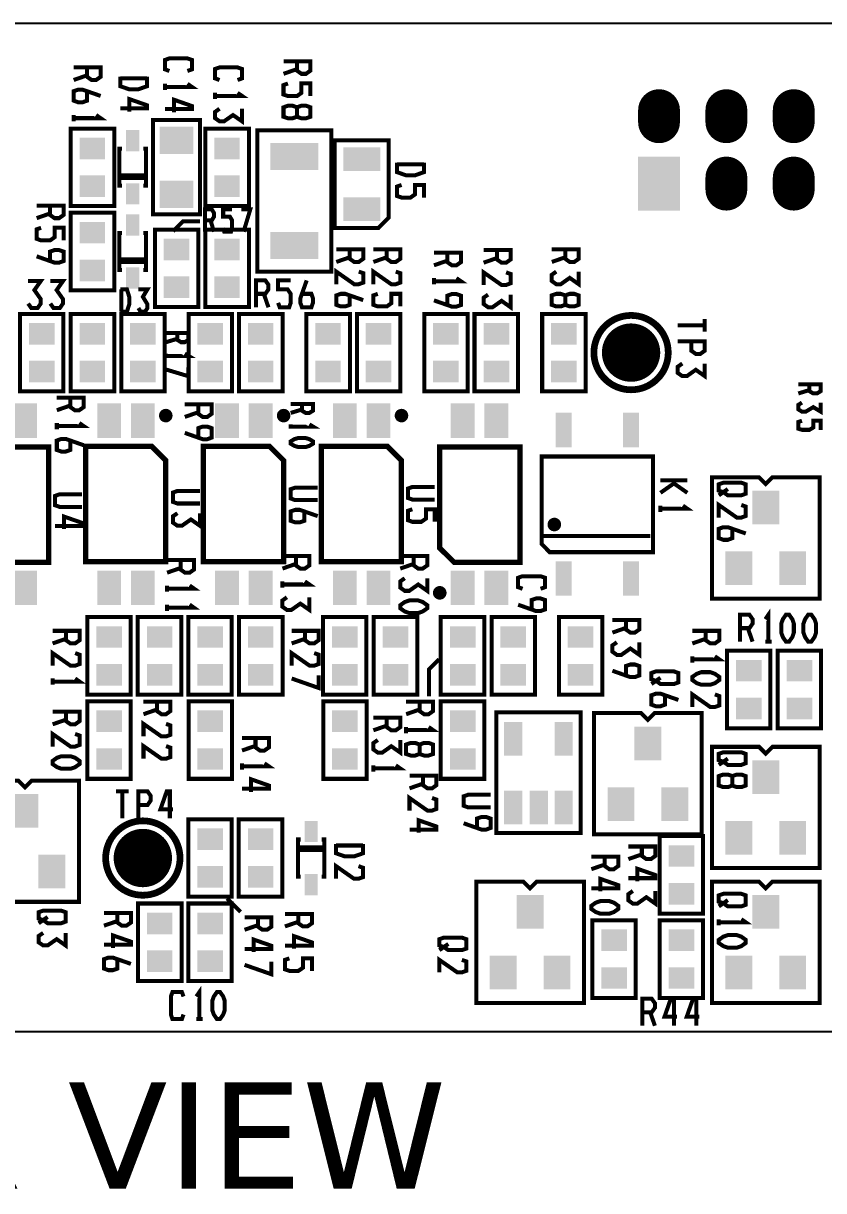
# Model space of a CAD drawing. Extents: x 40 to 180, y 103 to 200.
# Drawn here: x 117.22 to 147.41, y 156.45 to 200.45 of the extents above; entities that cross this region are included whole.
import ezdxf

# ---------------------------------------------------------------- set-up
doc = ezdxf.new("R2010")
doc.units = 0
doc.header["$MEASUREMENT"] = 0
doc.layers.get('0').update_dxf_attribs({"linetype": 'CONTINUOUS'})
for name, color, linetype in [('25-334-1_DRL', 1, 'CONTINUOUS'), ('25-335-0_DRD', 7, 'CONTINUOUS'), ('25-335-0_SMT', 253, 'CONTINUOUS'), ('25-335-0_SST', 1, 'CONTINUOUS')]:
    doc.layers.add(name, color=color, linetype=linetype)
doc.styles.get("Standard").update_dxf_attribs({"font": 'verdana.ttf', "height": 4})

# ---------------------------------------------------------------- blocks, each defined once
blk = doc.blocks.new('RECTANGLE_2')
blk.add_solid([(0.4826, 0.4064), (0.4826, -0.4064), (-0.4826, 0.4064), (-0.4826, -0.4064)])
blk = doc.blocks.new('RECTANGLE_6')
blk.add_solid([(0.63627, 0.51308), (0.63627, -0.51308), (-0.63627, 0.51308), (-0.63627, -0.51308)])
blk = doc.blocks.new('RECTANGLE_9')
blk.add_solid([(0.25019, 0.40005), (0.25019, -0.40005), (-0.25019, 0.40005), (-0.25019, -0.40005)])
blk = doc.blocks.new('RECTANGLE_10')
blk.add_solid([(0.6985, 0.4445), (0.6985, -0.4445), (-0.6985, 0.4445), (-0.6985, -0.4445)])
blk = doc.blocks.new('OBLONG_13')
at = {"const_width": 1.5748}
blk.add_lwpolyline([(0, 0.2286), (0, -0.2286)], dxfattribs=at)
at = {"const_width": 0.7874}
for points in [[(-0.3937, 0.2286, 1), (0.3937, 0.2286, 1)], [(-0.3937, -0.2286, 1), (0.3937, -0.2286, 1)]]:
    blk.add_lwpolyline(points, format="xyb", close=True, dxfattribs=at)
blk = doc.blocks.new('RECTANGLE_14')
blk.add_solid([(0.7874, 1.016), (0.7874, -1.016), (-0.7874, 1.016), (-0.7874, -1.016)])
blk = doc.blocks.new('RECTANGLE_15')
blk.add_solid([(0.29972, 0.65024), (0.29972, -0.65024), (-0.29972, 0.65024), (-0.29972, -0.65024)])
blk = doc.blocks.new('RECTANGLE_17')
blk.add_solid([(0.508, 0.635), (0.508, -0.635), (-0.508, 0.635), (-0.508, -0.635)])
blk = doc.blocks.new('RECTANGLE_18')
blk.add_solid([(0.9017, 0.508), (0.9017, -0.508), (-0.9017, 0.508), (-0.9017, -0.508)])
blk = doc.blocks.new('ROUND_19')
at = {"const_width": 1.09982}
blk.add_lwpolyline([(-0.54991, 0, 1), (0.54991, 0, 1)], format="xyb", close=True, dxfattribs=at)
blk = doc.blocks.new('RECTANGLE_21')
blk.add_solid([(0.44958, 0.65024), (0.44958, -0.65024), (-0.44958, 0.65024), (-0.44958, -0.65024)])
blk = doc.blocks.new('RECTANGLE_26')
blk.add_solid([(0.3429, 0.635), (0.3429, -0.635), (-0.3429, 0.635), (-0.3429, -0.635)])

msp = doc.modelspace()

# ---------------------------------------------------------------- linework, layer by layer
at = {"layer": '25-335-0_DRD'}
for p, q in [((180.259, 200.451), (40.259, 200.451)), ((40.259, 162.45), (180.259, 162.45))]:
    msp.add_line(p, q, dxfattribs=at)
at = {"layer": '25-335-0_SST'}
for points, const_width in [([(122.733, 198.655), (122.565, 198.716), (122.565, 199.071), (122.733, 199.13), (123.411, 199.13), (123.581, 199.071), (123.581, 198.716), (123.411, 198.655)], 0.152), ([(127.544, 199.023), (127.544, 198.668), (127.712, 198.548), (127.882, 198.548), (128.052, 198.668), (128.052, 199.023), (127.036, 199.023)], 0.152), ([(119.629, 198.79), (119.629, 198.434), (119.797, 198.315), (119.967, 198.315), (120.137, 198.434), (120.137, 198.79), (119.121, 198.79)], 0.152), ([(119.629, 198.492), (119.121, 198.315)], 0.152), ([(120.876, 198.436), (120.876, 198.081), (121.217, 197.964), (121.555, 197.964), (121.892, 198.081), (121.892, 198.436)], 0.152), ([(120.876, 198.378), (121.892, 198.378)], 0.152), ([(124.623, 198.315), (124.455, 198.376), (124.455, 198.731), (124.623, 198.79), (125.301, 198.79), (125.471, 198.731), (125.471, 198.376), (125.301, 198.315)], 0.152), ([(127.544, 198.726), (127.036, 198.548)], 0.152), ([(119.629, 197.893), (119.629, 197.537), (119.459, 197.476), (119.289, 197.476), (119.121, 197.537), (119.121, 197.893), (119.289, 197.951), (119.459, 197.951), (120.137, 197.715)], 0.152), ([(122.565, 197.936), (122.565, 198.172)], 0.152), ([(122.565, 198.055), (123.581, 198.055), (123.411, 198.172)], 0.152), ([(127.204, 198.185), (127.036, 198.124), (127.036, 197.768), (127.204, 197.71), (127.544, 197.71), (127.712, 197.829), (127.712, 198.185), (128.052, 198.185), (128.052, 197.71)], 0.152), ([(121.217, 197.126), (121.217, 197.598), (121.892, 197.362), (121.892, 197.243), (120.876, 197.243)], 0.152), ([(122.903, 197.098), (122.903, 197.573), (123.581, 197.334), (123.581, 197.217), (122.565, 197.217)], 0.152), ([(124.455, 197.596), (124.455, 197.832)], 0.152), ([(124.455, 197.715), (125.471, 197.715), (125.301, 197.832)], 0.152), ([(124.623, 197.233), (124.455, 197.113), (124.455, 196.877), (124.623, 196.758), (124.793, 196.758), (125.131, 196.994), (125.471, 196.758), (125.471, 197.233)], 0.152), ([(127.544, 196.93), (127.712, 196.872), (127.882, 196.872), (128.052, 196.93), (128.052, 197.286), (127.882, 197.347), (127.712, 197.347), (127.544, 197.286), (127.544, 196.93), (127.374, 196.872), (127.204, 196.872), (127.036, 196.93), (127.036, 197.286), (127.204, 197.347), (127.374, 197.347), (127.544, 197.286)], 0.152), ([(119.121, 196.758), (119.121, 196.994)], 0.152), ([(119.121, 196.877), (120.137, 196.877), (119.967, 196.994)], 0.152), ([(122.111, 196.803), (122.111, 193.247), (123.889, 193.247), (123.889, 196.803), (122.111, 196.803)], 0.152), ([(120.65, 193.565), (120.65, 196.486), (119.012, 196.486), (119.012, 193.565), (120.65, 193.565)], 0.152), ([(125.73, 193.565), (125.73, 196.486), (124.092, 196.486), (124.092, 193.565), (125.73, 193.565)], 0.152), ([(126.048, 196.422), (128.842, 196.422), (128.842, 191.088), (126.048, 191.088), (126.048, 196.422)], 0.152), ([(120.95, 195.724), (120.848, 195.724), (120.848, 194.327), (120.95, 194.327)], 0.152), ([(121.748, 194.327), (121.849, 194.327), (121.849, 195.724), (121.748, 195.724)], 0.152), ([(128.969, 192.866), (128.969, 192.739), (130.62, 192.739), (131.001, 193.12), (131.001, 196.041), (128.969, 196.041), (128.969, 192.866)], 0.152), ([(131.318, 195.198), (131.318, 194.842), (131.656, 194.723), (131.997, 194.723), (132.334, 194.842), (132.334, 195.198)], 0.152), ([(131.318, 195.137), (132.334, 195.137)], 0.152), ([(120.848, 194.626), (120.848, 194.726), (121.849, 194.726), (121.849, 194.626), (120.848, 194.626)], 0.152), ([(131.489, 194.36), (131.318, 194.299), (131.318, 193.943), (131.489, 193.885), (131.826, 193.885), (131.997, 194.004), (131.997, 194.36), (132.334, 194.36), (132.334, 193.885)], 0.152), ([(118.232, 193.583), (118.232, 193.227), (118.4, 193.108), (118.57, 193.108), (118.74, 193.227), (118.74, 193.583), (117.724, 193.583)], 0.152), ([(118.232, 193.285), (117.724, 193.108)], 0.152), ([(120.65, 190.39), (120.65, 193.311), (119.012, 193.311), (119.012, 190.39), (120.65, 190.39)], 0.152), ([(124.074, 193.021), (124.328, 193.021), (124.412, 193.161), (124.412, 193.303), (124.328, 193.445), (124.074, 193.445), (124.074, 192.597)], 0.152), ([(124.76, 192.739), (124.801, 192.597), (125.055, 192.597), (125.098, 192.739), (125.098, 193.021), (125.014, 193.161), (124.76, 193.161), (124.76, 193.445), (125.098, 193.445)], 0.152), ([(125.53, 192.597), (125.784, 193.445), (125.446, 193.445)], 0.152), ([(117.892, 192.744), (117.724, 192.686), (117.724, 192.33), (117.892, 192.269), (118.232, 192.269), (118.4, 192.389), (118.4, 192.744), (118.74, 192.744), (118.74, 192.269)], 0.152), ([(123.825, 189.755), (123.825, 192.676), (122.187, 192.676), (122.187, 189.755), (123.825, 189.755)], 0.152), ([(122.873, 192.612), (123.254, 192.993), (123.889, 192.993)], 0.152), ([(125.73, 189.755), (125.73, 192.676), (124.092, 192.676), (124.092, 189.755), (125.73, 189.755)], 0.152), ([(124.285, 193.021), (124.412, 192.597)], 0.152), ([(120.95, 192.549), (120.848, 192.549), (120.848, 191.152), (120.95, 191.152)], 0.152), ([(121.748, 191.152), (121.849, 191.152), (121.849, 192.549), (121.748, 192.549)], 0.152), ([(118.232, 191.492), (118.232, 191.848), (118.4, 191.906), (118.57, 191.906), (118.74, 191.848), (118.74, 191.492), (118.57, 191.431), (118.4, 191.431), (117.724, 191.67)], 0.152), ([(129.535, 191.932), (129.535, 191.576), (129.703, 191.457), (129.873, 191.457), (130.043, 191.576), (130.043, 191.932), (129.027, 191.932)], 0.152), ([(130.932, 191.932), (130.932, 191.576), (131.1, 191.457), (131.27, 191.457), (131.44, 191.576), (131.44, 191.932), (130.424, 191.932)], 0.152), ([(133.218, 191.805), (133.218, 191.449), (133.386, 191.33), (133.556, 191.33), (133.726, 191.449), (133.726, 191.805), (132.71, 191.805)], 0.152), ([(135.09, 191.904), (135.09, 191.548), (135.26, 191.429), (135.431, 191.429), (135.598, 191.548), (135.598, 191.904), (134.582, 191.904)], 0.152), ([(137.663, 191.932), (137.663, 191.576), (137.831, 191.457), (138.001, 191.457), (138.171, 191.576), (138.171, 191.932), (137.155, 191.932)], 0.152), ([(120.848, 191.451), (120.848, 191.551), (121.849, 191.551), (121.849, 191.451), (120.848, 191.451)], 0.152), ([(129.535, 191.634), (129.027, 191.457)], 0.152), ([(130.932, 191.634), (130.424, 191.457)], 0.152), ([(133.218, 191.507), (132.71, 191.33)], 0.152), ([(135.09, 191.606), (134.582, 191.429)], 0.152), ([(137.663, 191.634), (137.155, 191.457)], 0.152), ([(129.027, 190.618), (129.027, 191.093), (129.703, 190.618), (129.873, 190.618), (130.043, 190.679), (130.043, 191.035), (129.873, 191.093)], 0.152), ([(130.424, 190.618), (130.424, 191.093), (131.1, 190.618), (131.27, 190.618), (131.44, 190.679), (131.44, 191.035), (131.27, 191.093)], 0.152), ([(134.582, 190.59), (134.582, 191.065), (135.26, 190.59), (135.431, 190.59), (135.598, 190.651), (135.598, 191.007), (135.431, 191.065)], 0.152), ([(137.323, 191.093), (137.155, 190.974), (137.155, 190.738), (137.323, 190.618), (137.493, 190.618), (137.831, 190.857), (138.171, 190.618), (138.171, 191.093)], 0.152), ([(117.404, 189.889), (117.524, 189.719), (117.76, 189.719), (117.879, 189.889), (117.879, 190.057), (117.64, 190.397), (117.879, 190.735), (117.404, 190.735)], 0.152), ([(118.242, 189.889), (118.362, 189.719), (118.598, 189.719), (118.717, 189.889), (118.717, 190.057), (118.479, 190.397), (118.717, 190.735), (118.242, 190.735)], 0.152), ([(125.994, 190.255), (126.35, 190.255), (126.469, 190.425), (126.469, 190.593), (126.35, 190.763), (125.994, 190.763), (125.994, 189.747)], 0.152), ([(126.833, 189.917), (126.894, 189.747), (127.249, 189.747), (127.308, 189.917), (127.308, 190.255), (127.188, 190.425), (126.833, 190.425), (126.833, 190.763), (127.308, 190.763)], 0.152), ([(127.732, 190.255), (128.087, 190.255), (128.146, 190.085), (128.146, 189.917), (128.087, 189.747), (127.732, 189.747), (127.671, 189.917), (127.671, 190.085), (127.91, 190.763)], 0.152), ([(132.71, 190.611), (132.71, 190.847)], 0.152), ([(132.71, 190.73), (133.726, 190.73), (133.556, 190.847)], 0.152), ([(120.876, 189.58), (121.13, 189.58), (121.217, 189.861), (121.217, 190.143), (121.13, 190.425), (120.876, 190.425)], 0.152), ([(120.92, 189.58), (120.92, 190.425)], 0.152), ([(121.562, 189.719), (121.649, 189.58), (121.816, 189.58), (121.903, 189.719), (121.903, 189.861), (121.732, 190.143), (121.903, 190.425), (121.562, 190.425)], 0.152), ([(126.292, 190.255), (126.469, 189.747)], 0.152), ([(129.535, 190.197), (129.535, 189.841), (129.365, 189.78), (129.195, 189.78), (129.027, 189.841), (129.027, 190.197), (129.195, 190.255), (129.365, 190.255), (130.043, 190.019)], 0.152), ([(130.592, 190.255), (130.424, 190.197), (130.424, 189.841), (130.592, 189.78), (130.932, 189.78), (131.1, 189.9), (131.1, 190.255), (131.44, 190.255), (131.44, 189.78)], 0.152), ([(133.218, 189.831), (133.218, 190.187), (133.386, 190.248), (133.556, 190.248), (133.726, 190.187), (133.726, 189.831), (133.556, 189.773), (133.386, 189.773), (132.71, 190.009)], 0.152), ([(134.752, 190.227), (134.582, 190.108), (134.582, 189.872), (134.752, 189.752), (134.923, 189.752), (135.26, 189.991), (135.598, 189.752), (135.598, 190.227)], 0.152), ([(137.663, 189.841), (137.831, 189.78), (138.001, 189.78), (138.171, 189.841), (138.171, 190.197), (138.001, 190.255), (137.831, 190.255), (137.663, 190.197), (137.663, 189.841), (137.493, 189.78), (137.323, 189.78), (137.155, 189.841), (137.155, 190.197), (137.323, 190.255), (137.493, 190.255), (137.663, 190.197)], 0.152), ([(117.094, 189.501), (117.094, 186.58), (118.733, 186.58), (118.733, 189.501), (117.094, 189.501)], 0.152), ([(120.65, 186.58), (120.65, 189.501), (119.012, 189.501), (119.012, 186.58), (120.65, 186.58)], 0.152), ([(122.555, 186.58), (122.555, 189.501), (120.917, 189.501), (120.917, 186.58), (122.555, 186.58)], 0.152), ([(125.095, 186.58), (125.095, 189.501), (123.457, 189.501), (123.457, 186.58), (125.095, 186.58)], 0.152), ([(127, 186.58), (127, 189.501), (125.362, 189.501), (125.362, 186.58), (127, 186.58)], 0.152), ([(129.54, 186.58), (129.54, 189.501), (127.902, 189.501), (127.902, 186.58), (129.54, 186.58)], 0.152), ([(131.445, 186.58), (131.445, 189.501), (129.807, 189.501), (129.807, 186.58), (131.445, 186.58)], 0.152), ([(133.985, 186.58), (133.985, 189.501), (132.347, 189.501), (132.347, 186.58), (133.985, 186.58)], 0.152), ([(134.239, 189.501), (134.239, 186.58), (135.878, 186.58), (135.878, 189.501), (134.239, 189.501)], 0.152), ([(138.43, 186.58), (138.43, 189.501), (136.792, 189.501), (136.792, 186.58), (138.43, 186.58)], 0.152), ([(142.924, 188.83), (142.924, 189.305)], 0.152), ([(123.03, 188.774), (123.03, 188.52), (123.17, 188.434), (123.312, 188.434), (123.452, 188.52), (123.452, 188.774), (122.606, 188.774)], 0.152), ([(141.908, 189.069), (142.924, 189.069)], 0.152), ([(123.03, 188.561), (122.606, 188.434)], 0.152), ([(142.416, 188.467), (142.416, 188.111), (142.586, 187.992), (142.756, 187.992), (142.924, 188.111), (142.924, 188.467), (141.908, 188.467)], 0.152), ([(122.606, 187.835), (122.606, 188.002)], 0.152), ([(122.606, 187.918), (123.452, 187.918), (123.312, 188.002)], 0.152), ([(122.606, 187.403), (123.452, 187.149), (123.452, 187.487)], 0.152), ([(142.078, 187.629), (141.908, 187.509), (141.908, 187.273), (142.078, 187.154), (142.248, 187.154), (142.586, 187.393), (142.924, 187.154), (142.924, 187.629)], 0.152), ([(146.873, 186.841), (146.873, 186.587), (147.016, 186.501), (147.155, 186.501), (147.297, 186.587), (147.297, 186.841), (146.452, 186.841)], 0.152), ([(146.873, 186.628), (146.452, 186.501)], 0.152), ([(118.994, 186.344), (118.994, 185.988), (119.162, 185.869), (119.332, 185.869), (119.502, 185.988), (119.502, 186.344), (118.486, 186.344)], 0.152), ([(118.994, 186.046), (118.486, 185.869)], 0.152), ([(123.82, 186.09), (123.82, 185.734), (123.988, 185.615), (124.158, 185.615), (124.328, 185.734), (124.328, 186.09), (123.312, 186.09)], 0.152), ([(127.729, 186.107), (127.729, 185.853), (127.869, 185.767), (128.011, 185.767), (128.151, 185.853), (128.151, 186.107), (127.305, 186.107)], 0.152), ([(146.591, 186.156), (146.452, 186.069), (146.452, 185.902), (146.591, 185.815), (146.734, 185.815), (147.016, 185.985), (147.297, 185.815), (147.297, 186.156)], 0.152), ([(122.764, 185.724), (122.426, 185.724)], 0.152), ([(122.517, 185.825), (122.517, 185.503)], 0.152), ([(122.654, 185.833), (122.654, 185.495)], 0.152), ([(123.82, 185.792), (123.312, 185.615)], 0.152), ([(127.209, 185.724), (126.871, 185.724)], 0.152), ([(126.962, 185.825), (126.962, 185.503)], 0.152), ([(127.099, 185.833), (127.099, 185.495)], 0.152), ([(127.729, 185.894), (127.305, 185.767)], 0.152), ([(131.654, 185.724), (131.316, 185.724)], 0.152), ([(131.407, 185.825), (131.407, 185.503)], 0.152), ([(131.544, 185.833), (131.544, 185.495)], 0.152), ([(118.486, 185.15), (118.486, 185.386)], 0.152), ([(118.486, 185.269), (119.502, 185.269), (119.332, 185.386)], 0.152), ([(122.756, 185.587), (122.433, 185.587)], 0.152), ([(123.82, 184.837), (123.82, 185.193), (123.988, 185.251), (124.158, 185.251), (124.328, 185.193), (124.328, 184.837), (124.158, 184.776), (123.988, 184.776), (123.312, 185.015)], 0.152), ([(127.201, 185.587), (126.878, 185.587)], 0.152), ([(127.305, 185.168), (127.305, 185.335)], 0.152), ([(127.305, 185.251), (128.151, 185.251), (128.011, 185.335)], 0.152), ([(131.646, 185.587), (131.323, 185.587)], 0.152), ([(146.591, 185.47), (146.452, 185.427), (146.452, 185.173), (146.591, 185.129), (146.873, 185.129), (147.016, 185.216), (147.016, 185.47), (147.297, 185.47), (147.297, 185.129)], 0.152), ([(118.994, 184.726), (118.994, 184.37), (118.824, 184.312), (118.654, 184.312), (118.486, 184.37), (118.486, 184.726), (118.654, 184.787), (118.824, 184.787), (119.502, 184.548)], 0.152), ([(127.305, 184.693), (127.445, 184.779), (127.587, 184.82), (127.869, 184.82), (128.011, 184.779), (128.151, 184.693), (128.151, 184.609), (128.011, 184.525), (127.869, 184.482), (127.587, 184.482), (127.445, 184.525), (127.305, 184.609), (127.305, 184.693)], 0.152), ([(115.151, 180.674), (115.151, 184.484), (118.174, 184.484), (118.174, 180.141), (115.685, 180.141), (115.151, 180.674)], 0.201), ([(122.593, 183.976), (122.593, 180.166), (119.571, 180.166), (119.571, 184.51), (122.06, 184.51), (122.593, 183.976)], 0.201), ([(127.038, 183.976), (127.038, 180.166), (124.016, 180.166), (124.016, 184.51), (126.505, 184.51), (127.038, 183.976)], 0.201), ([(131.483, 183.976), (131.483, 180.166), (128.461, 180.166), (128.461, 184.51), (130.95, 184.51), (131.483, 183.976)], 0.201), ([(132.931, 180.674), (132.931, 184.484), (135.954, 184.484), (135.954, 180.141), (133.465, 180.141), (132.931, 180.674)], 0.201), ([(136.972, 180.621), (137.074, 180.519), (140.973, 180.519), (140.973, 184.124), (136.777, 184.124), (136.777, 180.827), (136.972, 180.621)], 0.152), ([(132.743, 182.501), (131.897, 182.501), (131.727, 182.561), (131.727, 182.917), (131.897, 182.976), (132.743, 182.976)], 0.152), ([(142.268, 183.23), (141.252, 183.23)], 0.152), ([(141.252, 182.755), (141.76, 183.11), (142.268, 182.755)], 0.152), ([(143.193, 178.769), (147.257, 178.769), (147.257, 183.341), (145.479, 183.341), (145.225, 183.087), (144.971, 183.341), (143.193, 183.341), (143.193, 178.769)], 0.152), ([(143.625, 183.136), (143.454, 183.077), (143.454, 182.838), (143.625, 182.78), (143.795, 182.661), (144.303, 182.661), (144.47, 182.722), (144.47, 183.077), (144.303, 183.136), (143.625, 183.136)], 0.152), ([(119.436, 182.226), (118.59, 182.226), (118.42, 182.285), (118.42, 182.64), (118.59, 182.699), (119.436, 182.699)], 0.152), ([(123.881, 182.353), (123.035, 182.353), (122.865, 182.412), (122.865, 182.767), (123.035, 182.826), (123.881, 182.826)], 0.152), ([(128.326, 182.48), (127.48, 182.48), (127.31, 182.539), (127.31, 182.894), (127.48, 182.953), (128.326, 182.953)], 0.152), ([(143.795, 182.899), (143.454, 182.661)], 0.152), ([(127.818, 182.056), (127.818, 181.7), (127.648, 181.642), (127.48, 181.642), (127.31, 181.7), (127.31, 182.056), (127.48, 182.114), (127.648, 182.114), (128.326, 181.878)], 0.152), ([(131.897, 182.137), (131.727, 182.079), (131.727, 181.723), (131.897, 181.662), (132.235, 181.662), (132.405, 181.782), (132.405, 182.137), (132.743, 182.137), (132.743, 181.662)], 0.152), ([(141.252, 182.036), (141.252, 182.272)], 0.152), ([(141.252, 182.155), (142.268, 182.155), (142.098, 182.272)], 0.152), ([(143.454, 181.822), (143.454, 182.297), (144.133, 181.822), (144.303, 181.822), (144.47, 181.883), (144.47, 182.239), (144.303, 182.297)], 0.152), ([(118.758, 181.388), (118.758, 181.86), (119.436, 181.624), (119.436, 181.505), (118.42, 181.505)], 0.152), ([(123.035, 181.987), (122.865, 181.871), (122.865, 181.632), (123.035, 181.515), (123.203, 181.515), (123.543, 181.751), (123.881, 181.515), (123.881, 181.987)], 0.152), ([(137.17, 181.721), (137.17, 181.398)], 0.152), ([(137.308, 181.728), (137.308, 181.391)], 0.152), ([(137.419, 181.619), (137.079, 181.619)], 0.152), ([(137.412, 181.482), (137.087, 181.482)], 0.152), ([(143.962, 181.401), (143.962, 181.045), (143.795, 180.984), (143.625, 180.984), (143.454, 181.045), (143.454, 181.401), (143.625, 181.459), (143.795, 181.459), (144.47, 181.223)], 0.152), ([(140.874, 181.126), (136.777, 181.126)], 0.152), ([(127.503, 180.375), (127.503, 180.019), (127.671, 179.9), (127.841, 179.9), (128.011, 180.019), (128.011, 180.375), (126.995, 180.375)], 0.152), ([(131.948, 180.375), (131.948, 180.019), (132.116, 179.9), (132.286, 179.9), (132.456, 180.019), (132.456, 180.375), (131.44, 180.375)], 0.152), ([(123.152, 180.22), (123.152, 179.864), (123.322, 179.745), (123.493, 179.745), (123.66, 179.864), (123.66, 180.22), (122.644, 180.22)], 0.152), ([(123.152, 179.922), (122.644, 179.745)], 0.152), ([(127.503, 180.077), (126.995, 179.9)], 0.152), ([(131.948, 180.077), (131.44, 179.9)], 0.152), ([(131.608, 179.536), (131.44, 179.417), (131.44, 179.181), (131.608, 179.061), (131.778, 179.061), (132.116, 179.3), (132.456, 179.061), (132.456, 179.536)], 0.152), ([(136.053, 179.138), (135.885, 179.199), (135.885, 179.554), (136.053, 179.613), (136.731, 179.613), (136.901, 179.554), (136.901, 179.199), (136.731, 179.138)], 0.152), ([(122.644, 179.026), (122.644, 179.262)], 0.152), ([(122.644, 179.145), (123.66, 179.145), (123.493, 179.262)], 0.152), ([(126.995, 179.181), (126.995, 179.417)], 0.152), ([(126.995, 179.3), (128.011, 179.3), (127.841, 179.417)], 0.152), ([(133.099, 179.044), (132.759, 179.044)], 0.152), ([(132.85, 179.148), (132.85, 178.823)], 0.152), ([(132.987, 179.155), (132.987, 178.815)], 0.152), ([(127.163, 178.818), (126.995, 178.698), (126.995, 178.462), (127.163, 178.343), (127.333, 178.343), (127.671, 178.579), (128.011, 178.343), (128.011, 178.818)], 0.152), ([(131.44, 178.52), (131.608, 178.64), (131.778, 178.698), (132.116, 178.698), (132.286, 178.64), (132.456, 178.52), (132.456, 178.401), (132.286, 178.284), (132.116, 178.223), (131.778, 178.223), (131.608, 178.284), (131.44, 178.401), (131.44, 178.52)], 0.152), ([(133.091, 178.906), (132.766, 178.906)], 0.152), ([(136.393, 178.36), (136.393, 178.716), (136.561, 178.774), (136.731, 178.774), (136.901, 178.716), (136.901, 178.36), (136.731, 178.299), (136.561, 178.299), (135.885, 178.538)], 0.152), ([(122.644, 178.307), (122.644, 178.543)], 0.152), ([(122.644, 178.424), (123.66, 178.424), (123.493, 178.543)], 0.152), ([(144.252, 177.654), (144.608, 177.654), (144.727, 177.824), (144.727, 177.992), (144.608, 178.162), (144.252, 178.162), (144.252, 177.146)], 0.152), ([(145.326, 177.146), (145.326, 178.162), (145.21, 177.992)], 0.152), ([(145.987, 177.146), (145.87, 177.316), (145.809, 177.484), (145.809, 177.824), (145.87, 177.992), (145.987, 178.162), (146.106, 178.162), (146.226, 177.992), (146.284, 177.824), (146.284, 177.484), (146.226, 177.316), (146.106, 177.146), (145.987, 177.146)], 0.152), ([(146.825, 177.146), (146.708, 177.316), (146.647, 177.484), (146.647, 177.824), (146.708, 177.992), (146.825, 178.162), (146.944, 178.162), (147.064, 177.992), (147.122, 177.824), (147.122, 177.484), (147.064, 177.316), (146.944, 177.146), (146.825, 177.146)], 0.152), ([(119.634, 178.071), (119.634, 175.15), (121.273, 175.15), (121.273, 178.071), (119.634, 178.071)], 0.152), ([(121.539, 178.071), (121.539, 175.15), (123.178, 175.15), (123.178, 178.071), (121.539, 178.071)], 0.152), ([(123.444, 178.071), (123.444, 175.15), (125.083, 175.15), (125.083, 178.071), (123.444, 178.071)], 0.152), ([(127, 175.15), (127, 178.071), (125.362, 178.071), (125.362, 175.15), (127, 175.15)], 0.152), ([(128.524, 178.071), (128.524, 175.15), (130.163, 175.15), (130.163, 178.071), (128.524, 178.071)], 0.152), ([(132.08, 175.15), (132.08, 178.071), (130.442, 178.071), (130.442, 175.15), (132.08, 175.15)], 0.152), ([(132.969, 178.071), (132.969, 175.15), (134.608, 175.15), (134.608, 178.071), (132.969, 178.071)], 0.152), ([(136.525, 175.15), (136.525, 178.071), (134.887, 178.071), (134.887, 175.15), (136.525, 175.15)], 0.152), ([(139.065, 175.15), (139.065, 178.071), (137.427, 178.071), (137.427, 175.15), (139.065, 175.15)], 0.152), ([(139.949, 177.962), (139.949, 177.606), (140.117, 177.487), (140.287, 177.487), (140.457, 177.606), (140.457, 177.962), (139.441, 177.962)], 0.152), ([(118.834, 177.553), (118.834, 177.197), (119.004, 177.078), (119.175, 177.078), (119.342, 177.197), (119.342, 177.553), (118.326, 177.553)], 0.152), ([(118.834, 177.255), (118.326, 177.078)], 0.152), ([(127.851, 177.553), (127.851, 177.197), (128.021, 177.078), (128.192, 177.078), (128.359, 177.197), (128.359, 177.553), (127.343, 177.553)], 0.152), ([(127.851, 177.255), (127.343, 177.078)], 0.152), ([(139.949, 177.664), (139.441, 177.487)], 0.152), ([(142.964, 177.553), (142.964, 177.197), (143.134, 177.078), (143.305, 177.078), (143.472, 177.197), (143.472, 177.553), (142.456, 177.553)], 0.152), ([(142.964, 177.255), (142.456, 177.078)], 0.152), ([(144.549, 177.654), (144.727, 177.146)], 0.152), ([(139.609, 177.123), (139.441, 177.004), (139.441, 176.768), (139.609, 176.648), (139.779, 176.648), (140.117, 176.887), (140.457, 176.648), (140.457, 177.123)], 0.152), ([(143.764, 176.801), (143.764, 173.88), (145.403, 173.88), (145.403, 176.801), (143.764, 176.801)], 0.152), ([(145.446, 177.146), (145.21, 177.146)], 0.152), ([(145.669, 176.801), (145.669, 173.88), (147.308, 173.88), (147.308, 176.801), (145.669, 176.801)], 0.152), ([(118.326, 176.239), (118.326, 176.714), (119.004, 176.239), (119.175, 176.239), (119.342, 176.3), (119.342, 176.656), (119.175, 176.714)], 0.152), ([(127.343, 176.239), (127.343, 176.714), (128.021, 176.239), (128.192, 176.239), (128.359, 176.3), (128.359, 176.656), (128.192, 176.714)], 0.152), ([(132.906, 176.483), (132.525, 176.102), (132.525, 175.086)], 0.152), ([(142.456, 176.359), (142.456, 176.595)], 0.152), ([(142.456, 176.478), (143.472, 176.478), (143.305, 176.595)], 0.152), ([(139.949, 175.871), (139.949, 176.227), (140.117, 176.285), (140.287, 176.285), (140.457, 176.227), (140.457, 175.871), (140.287, 175.81), (140.117, 175.81), (139.441, 176.049)], 0.152), ([(141.085, 176.024), (140.914, 175.965), (140.914, 175.726), (141.085, 175.668), (141.255, 175.549), (141.763, 175.549), (141.93, 175.61), (141.93, 175.965), (141.763, 176.024), (141.085, 176.024)], 0.152), ([(142.456, 175.818), (142.626, 175.935), (142.797, 175.996), (143.134, 175.996), (143.305, 175.935), (143.472, 175.818), (143.472, 175.698), (143.305, 175.579), (143.134, 175.521), (142.797, 175.521), (142.626, 175.579), (142.456, 175.698), (142.456, 175.818)], 0.152), ([(118.326, 175.521), (118.326, 175.757)], 0.152), ([(118.326, 175.64), (119.342, 175.64), (119.175, 175.757)], 0.152), ([(127.343, 175.757), (128.359, 175.401), (128.359, 175.876)], 0.152), ([(141.255, 175.787), (140.914, 175.549)], 0.152), ([(141.422, 175.127), (141.422, 174.771), (141.255, 174.71), (141.085, 174.71), (140.914, 174.771), (140.914, 175.127), (141.085, 175.185), (141.255, 175.185), (141.93, 174.949)], 0.152), ([(142.456, 174.682), (142.456, 175.157), (143.134, 174.682), (143.305, 174.682), (143.472, 174.741), (143.472, 175.096), (143.305, 175.157)], 0.152), ([(119.634, 174.896), (119.634, 171.975), (121.273, 171.975), (121.273, 174.896), (119.634, 174.896)], 0.152), ([(122.263, 174.886), (122.263, 174.53), (122.433, 174.411), (122.604, 174.411), (122.771, 174.53), (122.771, 174.886), (121.755, 174.886)], 0.152), ([(125.095, 171.975), (125.095, 174.896), (123.457, 174.896), (123.457, 171.975), (125.095, 171.975)], 0.152), ([(130.175, 171.975), (130.175, 174.896), (128.537, 174.896), (128.537, 171.975), (130.175, 171.975)], 0.152), ([(132.169, 174.886), (132.169, 174.53), (132.339, 174.411), (132.51, 174.411), (132.677, 174.53), (132.677, 174.886), (131.661, 174.886)], 0.152), ([(132.969, 174.896), (132.969, 171.975), (134.608, 171.975), (134.608, 174.896), (132.969, 174.896)], 0.152), ([(118.834, 174.505), (118.834, 174.149), (119.004, 174.03), (119.175, 174.03), (119.342, 174.149), (119.342, 174.505), (118.326, 174.505)], 0.152), ([(118.834, 174.207), (118.326, 174.03)], 0.152), ([(122.263, 174.588), (121.755, 174.411)], 0.152), ([(130.932, 174.279), (130.932, 173.923), (131.1, 173.804), (131.27, 173.804), (131.44, 173.923), (131.44, 174.279), (130.424, 174.279)], 0.152), ([(132.169, 174.588), (131.661, 174.411)], 0.152), ([(135.065, 174.248), (135.065, 174.477), (138.24, 174.477), (138.24, 169.93), (135.065, 169.93), (135.065, 174.248)], 0.152), ([(138.748, 169.879), (142.812, 169.879), (142.812, 174.451), (141.034, 174.451), (140.78, 174.197), (140.526, 174.451), (138.748, 174.451), (138.748, 169.879)], 0.152), ([(118.326, 173.191), (118.326, 173.666), (119.004, 173.191), (119.175, 173.191), (119.342, 173.252), (119.342, 173.608), (119.175, 173.666)], 0.152), ([(121.755, 173.572), (121.755, 174.047), (122.433, 173.572), (122.604, 173.572), (122.771, 173.633), (122.771, 173.989), (122.604, 174.047)], 0.152), ([(130.932, 173.981), (130.424, 173.804)], 0.152), ([(131.661, 173.692), (131.661, 173.928)], 0.152), ([(131.661, 173.811), (132.677, 173.811), (132.51, 173.928)], 0.152), ([(121.755, 172.734), (121.755, 173.209), (122.433, 172.734), (122.604, 172.734), (122.771, 172.795), (122.771, 173.151), (122.604, 173.209)], 0.152), ([(125.979, 173.517), (125.979, 173.161), (126.147, 173.042), (126.317, 173.042), (126.487, 173.161), (126.487, 173.517), (125.471, 173.517)], 0.152), ([(130.592, 173.44), (130.424, 173.321), (130.424, 173.085), (130.592, 172.965), (130.762, 172.965), (131.1, 173.204), (131.44, 172.965), (131.44, 173.44)], 0.152), ([(132.169, 172.912), (132.339, 172.854), (132.51, 172.854), (132.677, 172.912), (132.677, 173.268), (132.51, 173.329), (132.339, 173.329), (132.169, 173.268), (132.169, 172.912), (132.002, 172.854), (131.831, 172.854), (131.661, 172.912), (131.661, 173.268), (131.831, 173.329), (132.002, 173.329), (132.169, 173.268)], 0.152), ([(125.979, 173.219), (125.471, 173.042)], 0.152), ([(143.193, 168.609), (147.257, 168.609), (147.257, 173.181), (145.479, 173.181), (145.225, 172.927), (144.971, 173.181), (143.193, 173.181), (143.193, 168.609)], 0.152), ([(143.625, 172.976), (143.454, 172.917), (143.454, 172.678), (143.625, 172.62), (143.795, 172.501), (144.303, 172.501), (144.47, 172.562), (144.47, 172.917), (144.303, 172.976), (143.625, 172.976)], 0.152), ([(118.326, 172.65), (118.496, 172.77), (118.667, 172.828), (119.004, 172.828), (119.175, 172.77), (119.342, 172.65), (119.342, 172.531), (119.175, 172.414), (119.004, 172.353), (118.667, 172.353), (118.496, 172.414), (118.326, 172.531), (118.326, 172.65)], 0.152), ([(125.471, 172.323), (125.471, 172.559)], 0.152), ([(125.471, 172.442), (126.487, 172.442), (126.317, 172.559)], 0.152), ([(130.424, 172.247), (130.424, 172.483)], 0.152), ([(130.424, 172.366), (131.44, 172.366), (131.27, 172.483)], 0.152), ([(143.795, 172.739), (143.454, 172.501)], 0.152), ([(125.809, 171.485), (125.809, 171.96), (126.487, 171.721), (126.487, 171.604), (125.471, 171.604)], 0.152), ([(132.296, 172.092), (132.296, 171.736), (132.466, 171.617), (132.637, 171.617), (132.804, 171.736), (132.804, 172.092), (131.788, 172.092)], 0.152), ([(143.962, 171.723), (144.133, 171.662), (144.303, 171.662), (144.47, 171.723), (144.47, 172.079), (144.303, 172.137), (144.133, 172.137), (143.962, 172.079), (143.962, 171.723), (143.795, 171.662), (143.625, 171.662), (143.454, 171.723), (143.454, 172.079), (143.625, 172.137), (143.795, 172.137), (143.962, 172.079)], 0.152), ([(115.253, 167.339), (119.317, 167.339), (119.317, 171.911), (117.539, 171.911), (117.285, 171.657), (117.031, 171.911), (115.253, 171.911), (115.253, 167.339)], 0.152), ([(132.296, 171.794), (131.788, 171.617)], 0.152), ([(121.191, 171.5), (120.716, 171.5)], 0.152), ([(120.953, 170.484), (120.953, 171.5)], 0.152), ([(121.555, 170.992), (121.91, 170.992), (122.03, 171.162), (122.03, 171.33), (121.91, 171.5), (121.555, 171.5), (121.555, 170.484)], 0.152), ([(122.868, 170.822), (122.393, 170.822), (122.629, 171.5), (122.748, 171.5), (122.748, 170.484)], 0.152), ([(131.788, 170.778), (131.788, 171.253), (132.466, 170.778), (132.637, 170.778), (132.804, 170.839), (132.804, 171.195), (132.637, 171.253)], 0.152), ([(134.844, 170.9), (133.998, 170.9), (133.828, 170.961), (133.828, 171.317), (133.998, 171.375), (134.844, 171.375)], 0.152), ([(123.444, 170.451), (123.444, 167.53), (125.083, 167.53), (125.083, 170.451), (123.444, 170.451)], 0.152), ([(125.349, 170.451), (125.349, 167.53), (126.988, 167.53), (126.988, 170.451), (125.349, 170.451)], 0.152), ([(132.129, 169.94), (132.129, 170.415), (132.804, 170.179), (132.804, 170.06), (131.788, 170.06)], 0.152), ([(134.336, 170.123), (134.336, 170.479), (134.506, 170.537), (134.676, 170.537), (134.844, 170.479), (134.844, 170.123), (134.676, 170.062), (134.506, 170.062), (133.828, 170.301)], 0.152), ([(141.224, 169.816), (141.224, 166.895), (142.863, 166.895), (142.863, 169.816), (141.224, 169.816)], 0.152), ([(127.681, 169.689), (127.579, 169.689), (127.579, 168.292), (127.681, 168.292)], 0.152), ([(128.58, 169.389), (128.58, 169.29), (127.579, 169.29), (127.579, 169.389), (128.58, 169.389)], 0.152), ([(128.479, 168.292), (128.58, 168.292), (128.58, 169.689), (128.479, 169.689)], 0.152), ([(129.017, 169.524), (129.017, 169.168), (129.355, 169.049), (129.693, 169.049), (130.033, 169.168), (130.033, 169.524)], 0.152), ([(129.017, 169.463), (130.033, 169.463)], 0.152), ([(140.551, 169.425), (140.551, 169.069), (140.721, 168.95), (140.892, 168.95), (141.059, 169.069), (141.059, 169.425), (140.043, 169.425)], 0.152), ([(139.154, 169.044), (139.154, 168.688), (139.324, 168.569), (139.495, 168.569), (139.662, 168.688), (139.662, 169.044), (138.646, 169.044)], 0.152), ([(140.551, 169.127), (140.043, 168.95)], 0.152), ([(129.017, 168.21), (129.017, 168.685), (129.693, 168.21), (129.863, 168.21), (130.033, 168.269), (130.033, 168.625), (129.863, 168.685)], 0.152), ([(139.154, 168.746), (138.646, 168.569)], 0.152), ([(140.384, 168.111), (140.384, 168.586), (141.059, 168.35), (141.059, 168.231), (140.043, 168.231)], 0.152), ([(134.303, 163.529), (138.367, 163.529), (138.367, 168.101), (136.589, 168.101), (136.335, 167.847), (136.081, 168.101), (134.303, 168.101), (134.303, 163.529)], 0.152), ([(138.987, 167.73), (138.987, 168.205), (139.662, 167.969), (139.662, 167.85), (138.646, 167.85)], 0.152), ([(143.193, 163.529), (147.257, 163.529), (147.257, 168.101), (145.479, 168.101), (145.225, 167.847), (144.971, 168.101), (143.193, 168.101), (143.193, 163.529)], 0.152), ([(140.213, 167.748), (140.043, 167.629), (140.043, 167.393), (140.213, 167.273), (140.384, 167.273), (140.721, 167.512), (141.059, 167.273), (141.059, 167.748)], 0.152), ([(143.625, 167.642), (143.454, 167.583), (143.454, 167.344), (143.625, 167.286), (143.795, 167.167), (144.303, 167.167), (144.47, 167.228), (144.47, 167.583), (144.303, 167.642), (143.625, 167.642)], 0.152), ([(123.19, 164.355), (123.19, 167.276), (121.552, 167.276), (121.552, 164.355), (123.19, 164.355)], 0.152), ([(123.444, 167.276), (123.444, 164.355), (125.083, 164.355), (125.083, 167.276), (123.444, 167.276)], 0.152), ([(124.905, 167.466), (125.413, 166.958)], 0.152), ([(138.646, 167.189), (138.816, 167.309), (138.987, 167.367), (139.324, 167.367), (139.495, 167.309), (139.662, 167.189), (139.662, 167.07), (139.495, 166.953), (139.324, 166.892), (138.987, 166.892), (138.816, 166.953), (138.646, 167.07), (138.646, 167.189)], 0.152), ([(143.795, 167.405), (143.454, 167.167)], 0.152), ([(117.971, 167.007), (117.8, 166.948), (117.8, 166.709), (117.971, 166.651), (118.141, 166.532), (118.649, 166.532), (118.816, 166.593), (118.816, 166.948), (118.649, 167.007), (117.971, 167.007)], 0.152), ([(118.141, 166.77), (117.8, 166.532)], 0.152), ([(120.772, 166.913), (120.772, 166.557), (120.94, 166.44), (121.11, 166.44), (121.28, 166.557), (121.28, 166.913), (120.264, 166.913)], 0.152), ([(126.073, 166.758), (126.073, 166.402), (126.243, 166.285), (126.414, 166.285), (126.581, 166.402), (126.581, 166.758), (125.565, 166.758)], 0.152), ([(127.597, 166.885), (127.597, 166.529), (127.767, 166.412), (127.938, 166.412), (128.105, 166.529), (128.105, 166.885), (127.089, 166.885)], 0.152), ([(143.454, 166.448), (143.454, 166.684)], 0.152), ([(143.454, 166.567), (144.47, 166.567), (144.303, 166.684)], 0.152), ([(120.772, 166.615), (120.264, 166.44)], 0.152), ([(126.073, 166.46), (125.565, 166.285)], 0.152), ([(127.597, 166.587), (127.089, 166.412)], 0.152), ([(138.684, 166.641), (138.684, 163.72), (140.323, 163.72), (140.323, 166.641), (138.684, 166.641)], 0.152), ([(141.224, 166.641), (141.224, 163.72), (142.863, 163.72), (142.863, 166.641), (141.224, 166.641)], 0.152), ([(117.971, 166.168), (117.8, 166.051), (117.8, 165.813), (117.971, 165.696), (118.141, 165.696), (118.479, 165.932), (118.816, 165.696), (118.816, 166.168)], 0.152), ([(120.602, 165.602), (120.602, 166.074), (121.28, 165.838), (121.28, 165.719), (120.264, 165.719)], 0.152), ([(125.906, 165.447), (125.906, 165.919), (126.581, 165.683), (126.581, 165.564), (125.565, 165.564)], 0.152), ([(127.43, 165.574), (127.43, 166.046), (128.105, 165.81), (128.105, 165.691), (127.089, 165.691)], 0.152), ([(133.084, 165.991), (132.913, 165.932), (132.913, 165.696), (133.084, 165.635), (133.254, 165.518), (133.762, 165.518), (133.929, 165.577), (133.929, 165.932), (133.762, 165.991), (133.084, 165.991)], 0.152), ([(143.454, 165.907), (143.625, 166.026), (143.795, 166.085), (144.133, 166.085), (144.303, 166.026), (144.47, 165.907), (144.47, 165.787), (144.303, 165.67), (144.133, 165.61), (143.795, 165.61), (143.625, 165.67), (143.454, 165.787), (143.454, 165.907)], 0.152), ([(133.254, 165.754), (132.913, 165.518)], 0.152), ([(120.772, 165.178), (120.772, 164.822), (120.602, 164.764), (120.432, 164.764), (120.264, 164.822), (120.264, 165.178), (120.432, 165.236), (120.602, 165.236), (121.28, 165)], 0.152), ([(125.565, 164.964), (126.581, 164.609), (126.581, 165.081)], 0.152), ([(127.259, 165.208), (127.089, 165.15), (127.089, 164.794), (127.259, 164.736), (127.597, 164.736), (127.767, 164.853), (127.767, 165.208), (128.105, 165.208), (128.105, 164.736)], 0.152), ([(132.913, 164.68), (132.913, 165.152), (133.592, 164.68), (133.762, 164.68), (133.929, 164.738), (133.929, 165.094), (133.762, 165.152)], 0.152), ([(123.863, 162.922), (123.863, 163.938), (123.747, 163.771)], 0.152), ([(123.264, 163.092), (123.203, 162.922), (122.847, 162.922), (122.789, 163.092), (122.789, 163.771), (122.847, 163.938), (123.203, 163.938), (123.264, 163.771)], 0.152), ([(124.524, 162.922), (124.407, 163.092), (124.346, 163.263), (124.346, 163.6), (124.407, 163.771), (124.524, 163.938), (124.643, 163.938), (124.763, 163.771), (124.821, 163.6), (124.821, 163.263), (124.763, 163.092), (124.643, 162.922), (124.524, 162.922)], 0.152), ([(140.569, 163.176), (140.925, 163.176), (141.044, 163.346), (141.044, 163.517), (140.925, 163.684), (140.569, 163.684), (140.569, 162.668)], 0.152), ([(141.882, 163.009), (141.407, 163.009), (141.643, 163.684), (141.763, 163.684), (141.763, 162.668)], 0.152), ([(142.72, 163.009), (142.245, 163.009), (142.482, 163.684), (142.601, 163.684), (142.601, 162.668)], 0.152), ([(140.866, 163.176), (141.044, 162.668)], 0.152), ([(123.983, 162.922), (123.747, 162.922)], 0.152)]:
    msp.add_lwpolyline(points, dxfattribs=dict(at, const_width=const_width))
for points, const_width in [([(140.145, 189.442, 0.414214), (138.743, 188.04)], 0.254), ([(141.547, 188.04, 0.414214), (140.145, 189.442)], 0.254), ([(138.743, 188.04, 0.414214), (140.145, 186.638)], 0.254), ([(140.145, 186.638, 0.414214), (141.547, 188.04)], 0.254), ([(122.593, 185.843, 0.414214), (122.416, 185.665)], 0.152), ([(122.416, 185.665, 0.414214), (122.593, 185.488)], 0.152), ([(122.774, 185.665, 0.414214), (122.593, 185.846)], 0.152), ([(122.593, 185.485, 0.414214), (122.774, 185.665)], 0.152), ([(127.038, 185.843, 0.414214), (126.861, 185.665)], 0.152), ([(126.861, 185.665, 0.414214), (127.038, 185.488)], 0.152), ([(127.219, 185.665, 0.414214), (127.038, 185.846)], 0.152), ([(127.038, 185.485, 0.414214), (127.219, 185.665)], 0.152), ([(131.483, 185.843, 0.414214), (131.306, 185.665)], 0.152), ([(131.306, 185.665, 0.414214), (131.483, 185.488)], 0.152), ([(131.664, 185.665, 0.414214), (131.483, 185.846)], 0.152), ([(131.483, 185.485, 0.414214), (131.664, 185.665)], 0.152), ([(137.249, 181.739, 0.414214), (137.071, 181.561)], 0.152), ([(137.43, 181.561, 0.414214), (137.249, 181.741)], 0.152), ([(137.069, 181.561, 0.414214), (137.249, 181.38)], 0.152), ([(137.249, 181.38, 0.414214), (137.43, 181.561)], 0.152), ([(132.929, 179.166, 0.414214), (132.748, 178.985)], 0.152), ([(133.109, 178.985, 0.414214), (132.929, 179.166)], 0.152), ([(132.748, 178.985, 0.414214), (132.929, 178.805)], 0.152), ([(132.929, 178.805, 0.414214), (133.109, 178.985)], 0.152), ([(121.73, 170.392, 0.414214), (120.328, 168.99)], 0.254), ([(123.132, 168.99, 0.414214), (121.73, 170.392)], 0.254), ([(120.328, 168.99, 0.414214), (121.73, 167.588)], 0.254), ([(121.73, 167.588, 0.414214), (123.132, 168.99)], 0.254)]:
    msp.add_lwpolyline(points, format="xyb", dxfattribs=dict(at, const_width=const_width))

# ---------------------------------------------------------------- block references
at = {"layer": '25-335-0_SMT'}
for name, p in [('OBLONG_13', (141.199, 196.951)), ('OBLONG_13', (143.739, 196.951)), ('OBLONG_13', (146.279, 196.951)), ('RECTANGLE_9', (121.349, 196.026)), ('RECTANGLE_6', (123, 196.041)), ('RECTANGLE_2', (119.825, 195.736)), ('RECTANGLE_2', (124.905, 195.736)), ('RECTANGLE_18', (127.445, 195.432)), ('RECTANGLE_10', (129.985, 195.33)), ('RECTANGLE_14', (141.199, 194.411)), ('OBLONG_13', (143.739, 194.411)), ('OBLONG_13', (146.279, 194.411)), ('RECTANGLE_2', (119.825, 194.314)), ('RECTANGLE_6', (123, 194.009)), ('RECTANGLE_2', (124.905, 194.314)), ('RECTANGLE_9', (121.349, 194.025)), ('RECTANGLE_10', (129.985, 193.45)), ('RECTANGLE_9', (121.349, 192.851)), ('RECTANGLE_2', (119.825, 192.561)), ('RECTANGLE_2', (123, 191.926)), ('RECTANGLE_2', (124.905, 191.926)), ('RECTANGLE_18', (127.445, 192.079)), ('RECTANGLE_2', (119.825, 191.139)), ('RECTANGLE_9', (121.349, 190.85)), ('RECTANGLE_2', (123, 190.504)), ('RECTANGLE_2', (124.905, 190.504)), ('RECTANGLE_2', (117.92, 188.751)), ('RECTANGLE_2', (119.825, 188.751)), ('RECTANGLE_2', (121.73, 188.751)), ('RECTANGLE_2', (124.27, 188.751)), ('RECTANGLE_2', (126.175, 188.751)), ('RECTANGLE_2', (128.715, 188.751)), ('RECTANGLE_2', (130.62, 188.751)), ('RECTANGLE_2', (133.16, 188.751)), ('RECTANGLE_2', (135.065, 188.751)), ('RECTANGLE_2', (137.605, 188.751)), ('ROUND_19', (140.145, 188.04)), ('RECTANGLE_2', (117.92, 187.329)), ('RECTANGLE_2', (119.825, 187.329)), ('RECTANGLE_2', (121.73, 187.329)), ('RECTANGLE_2', (124.27, 187.329)), ('RECTANGLE_2', (126.175, 187.329)), ('RECTANGLE_2', (128.715, 187.329)), ('RECTANGLE_2', (130.62, 187.329)), ('RECTANGLE_2', (133.16, 187.329)), ('RECTANGLE_2', (135.065, 187.329)), ('RECTANGLE_2', (137.605, 187.329)), ('RECTANGLE_21', (117.285, 185.475)), ('RECTANGLE_21', (120.46, 185.475)), ('RECTANGLE_21', (121.73, 185.475)), ('RECTANGLE_21', (124.905, 185.475)), ('RECTANGLE_21', (126.175, 185.475)), ('RECTANGLE_21', (129.35, 185.475)), ('RECTANGLE_21', (130.62, 185.475)), ('RECTANGLE_21', (133.795, 185.475)), ('RECTANGLE_21', (135.065, 185.475)), ('RECTANGLE_15', (137.605, 185.124)), ('RECTANGLE_15', (140.145, 185.124)), ('RECTANGLE_17', (145.225, 182.198)), ('RECTANGLE_17', (144.209, 179.912)), ('RECTANGLE_17', (146.241, 179.912)), ('RECTANGLE_15', (137.605, 179.526)), ('RECTANGLE_15', (140.145, 179.526)), ('RECTANGLE_21', (117.285, 179.176)), ('RECTANGLE_21', (120.46, 179.176)), ('RECTANGLE_21', (121.73, 179.176)), ('RECTANGLE_21', (124.905, 179.176)), ('RECTANGLE_21', (126.175, 179.176)), ('RECTANGLE_21', (129.35, 179.176)), ('RECTANGLE_21', (130.62, 179.176)), ('RECTANGLE_21', (133.795, 179.176)), ('RECTANGLE_21', (135.065, 179.176)), ('RECTANGLE_2', (120.46, 177.321)), ('RECTANGLE_2', (122.365, 177.321)), ('RECTANGLE_2', (124.27, 177.321)), ('RECTANGLE_2', (126.175, 177.321)), ('RECTANGLE_2', (129.35, 177.321)), ('RECTANGLE_2', (131.255, 177.321)), ('RECTANGLE_2', (133.795, 177.321)), ('RECTANGLE_2', (135.7, 177.321)), ('RECTANGLE_2', (138.24, 177.321)), ('RECTANGLE_2', (144.59, 176.051)), ('RECTANGLE_2', (146.495, 176.051)), ('RECTANGLE_2', (120.46, 175.899)), ('RECTANGLE_2', (122.365, 175.899)), ('RECTANGLE_2', (124.27, 175.899)), ('RECTANGLE_2', (126.175, 175.899)), ('RECTANGLE_2', (129.35, 175.899)), ('RECTANGLE_2', (131.255, 175.899)), ('RECTANGLE_2', (133.795, 175.899)), ('RECTANGLE_2', (135.7, 175.899)), ('RECTANGLE_2', (138.24, 175.899)), ('RECTANGLE_2', (144.59, 174.629)), ('RECTANGLE_2', (146.495, 174.629)), ('RECTANGLE_2', (120.46, 174.146)), ('RECTANGLE_2', (124.27, 174.146)), ('RECTANGLE_2', (129.35, 174.146)), ('RECTANGLE_2', (133.795, 174.146)), ('RECTANGLE_26', (135.7, 173.486)), ('RECTANGLE_26', (137.605, 173.486)), ('RECTANGLE_17', (140.78, 173.308)), ('RECTANGLE_2', (120.46, 172.724)), ('RECTANGLE_2', (124.27, 172.724)), ('RECTANGLE_2', (129.35, 172.724)), ('RECTANGLE_2', (133.795, 172.724)), ('RECTANGLE_17', (145.225, 172.038)), ('RECTANGLE_17', (139.764, 171.022)), ('RECTANGLE_17', (141.796, 171.022)), ('RECTANGLE_17', (117.285, 170.768)), ('RECTANGLE_26', (135.7, 170.895)), ('RECTANGLE_26', (136.665, 170.895)), ('RECTANGLE_26', (137.605, 170.895)), ('RECTANGLE_9', (128.08, 169.991)), ('RECTANGLE_17', (144.209, 169.752)), ('RECTANGLE_17', (146.241, 169.752)), ('ROUND_19', (121.73, 168.99)), ('RECTANGLE_2', (124.27, 169.701)), ('RECTANGLE_2', (126.175, 169.701)), ('RECTANGLE_2', (142.05, 169.066)), ('RECTANGLE_17', (118.301, 168.482)), ('RECTANGLE_2', (124.27, 168.279)), ('RECTANGLE_2', (126.175, 168.279)), ('RECTANGLE_9', (128.08, 167.99)), ('RECTANGLE_2', (142.05, 167.644)), ('RECTANGLE_17', (136.335, 166.958)), ('RECTANGLE_17', (145.225, 166.958)), ('RECTANGLE_2', (122.365, 166.526)), ('RECTANGLE_2', (124.27, 166.526)), ('RECTANGLE_2', (139.51, 165.891)), ('RECTANGLE_2', (142.05, 165.891)), ('RECTANGLE_2', (122.365, 165.104)), ('RECTANGLE_2', (124.27, 165.104)), ('RECTANGLE_17', (135.319, 164.672)), ('RECTANGLE_17', (137.351, 164.672)), ('RECTANGLE_17', (144.209, 164.672)), ('RECTANGLE_17', (146.241, 164.672)), ('RECTANGLE_2', (139.51, 164.469)), ('RECTANGLE_2', (142.05, 164.469))]:
    msp.add_blockref(name, p, dxfattribs=at)

# ---------------------------------------------------------------- texts
at = {"layer": '25-334-1_DRL', "linetype": 'Continuous'}
msp.add_text('TOP LAYER VIEW', height=4, dxfattribs=at).set_placement((86.996, 156.531))

doc.saveas('drawing.dxf')
